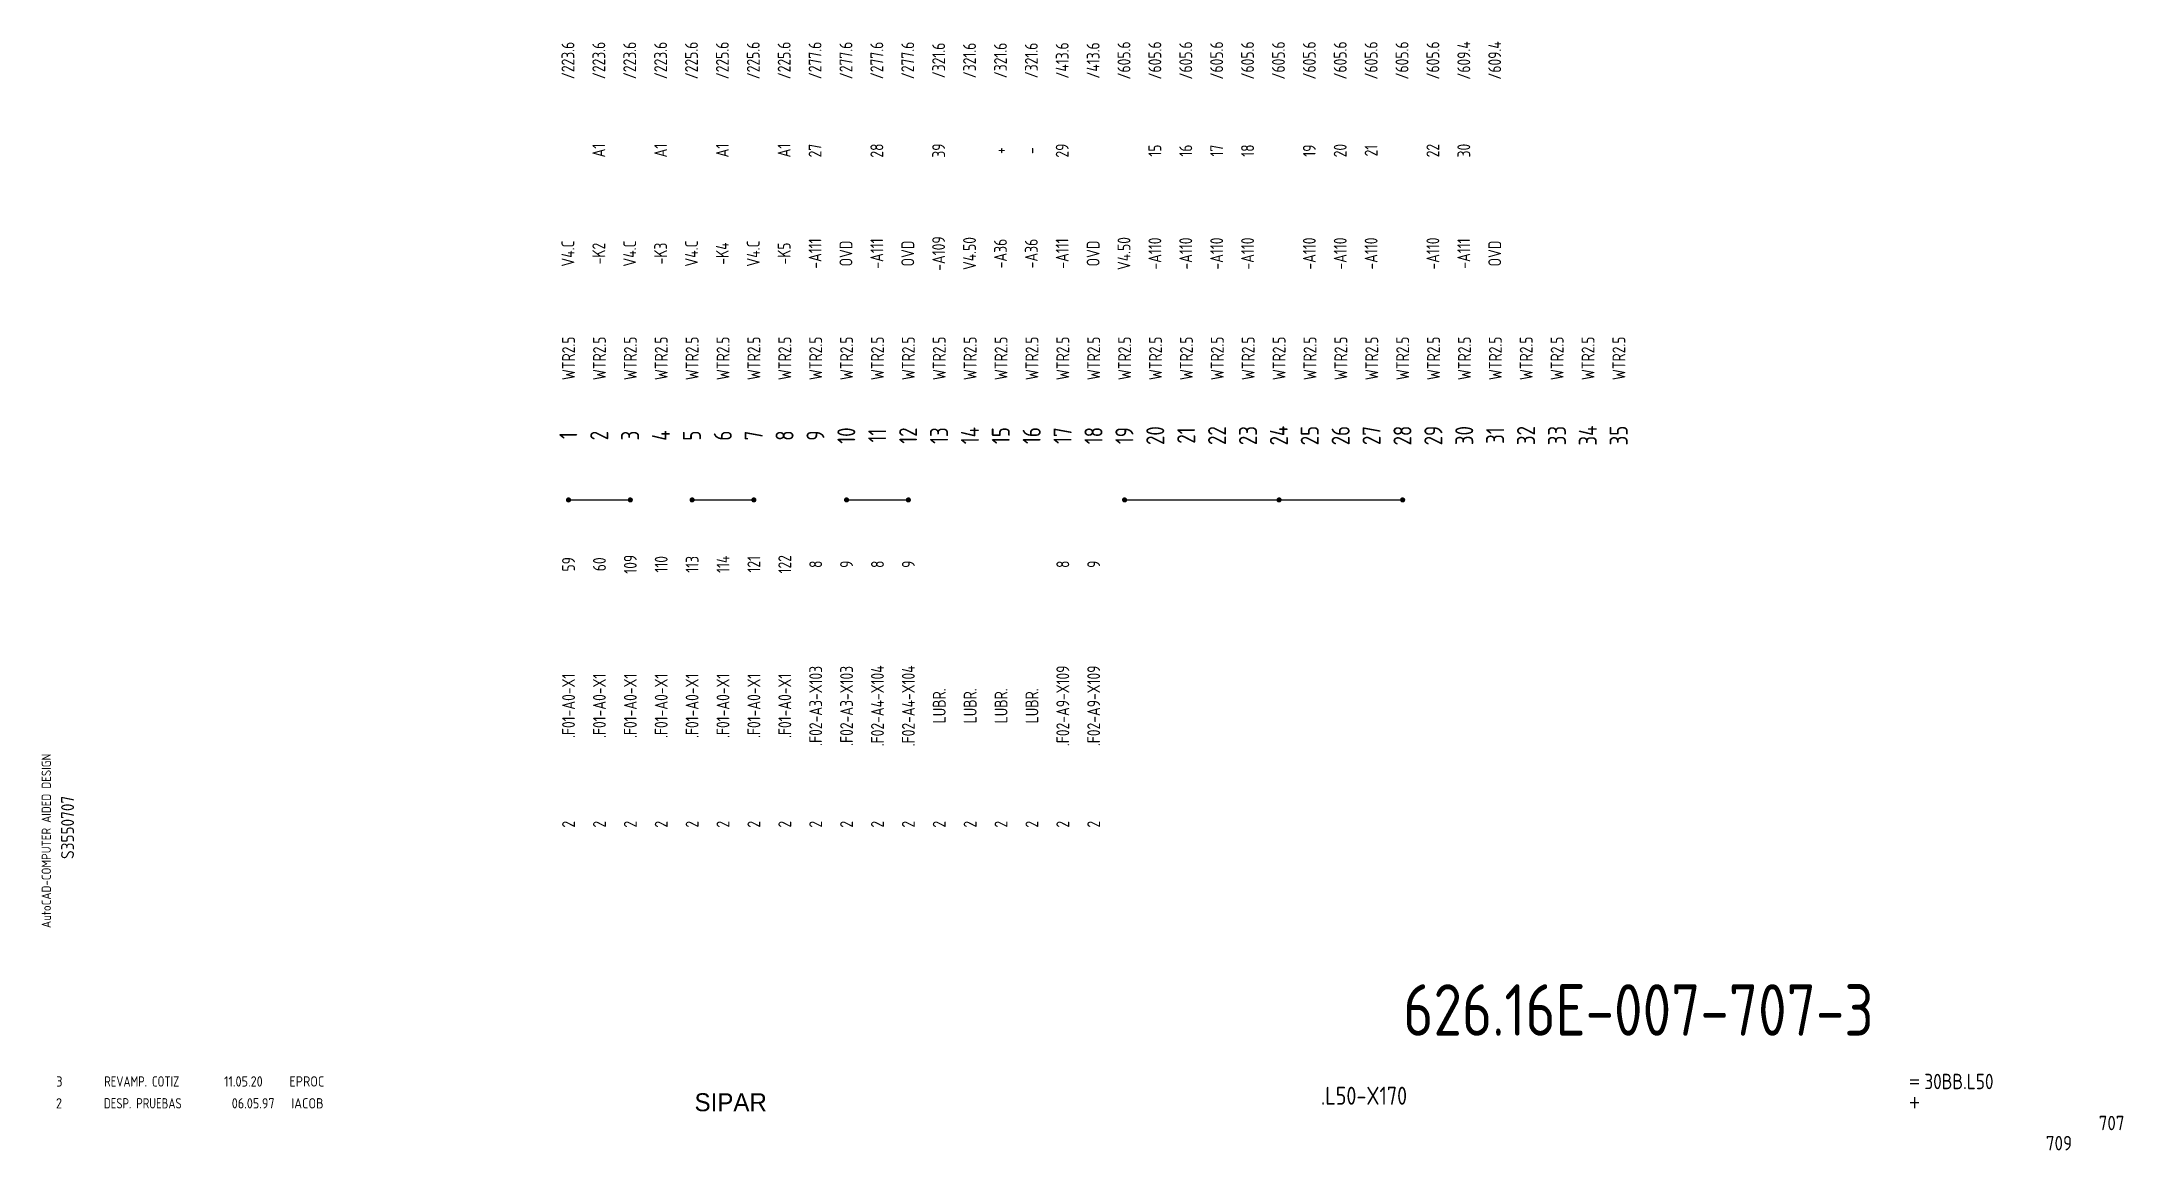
# Model space of a CAD drawing. Extents: x 10 to 414, y 6 to 221.
import ezdxf
from ezdxf.enums import TextEntityAlignment as Align

# ---------------------------------------------------------------- set-up
doc = ezdxf.new("R2010")
doc.units = 0
doc.header["$LTSCALE"] = 5
doc.header["$MEASUREMENT"] = 0
doc.layers.get('0').update_dxf_attribs({"linetype": 'CONTINUOUS'})
doc.layers.add('3', color=3, linetype='CONTINUOUS')
doc.layers.add('CART', color=7, linetype='CONTINUOUS')
doc.styles.add('DIN', font='DIN.shx', dxfattribs={"width": 0.85})
doc.styles.add('N', font='ROMANS', dxfattribs={"width": 0.85, "height": 3})
doc.styles.add('X', font='UNIV.SHX', dxfattribs={"height": 3.5})

# ---------------------------------------------------------------- blocks, each defined once
blk = doc.blocks.new('REV2')
at = {"color": 3, "style": 'DIN'}
for s, width, p in [('2', 0.9, (12.45, 13.79)), ('DESP. PRUEBAS', 0.8, (21.76, 13.79)), ('06.05.97', 0.9, (46.59, 13.79)), ('IACOB', 0.9, (58.16, 13.79))]:
    blk.add_text(s, height=2, dxfattribs=dict(at, width=width)).set_placement(p)

msp = doc.modelspace()

# ---------------------------------------------------------------- linework, layer by layer
for p, q in [((112, 132), (124, 132)), ((136, 132), (148, 132)), ((166, 132), (178, 132)), ((220, 132), (274, 132))]:
    msp.add_line(p, q)
at = {"const_width": 0.5}
for points in [[(111.75, 132, 1), (112.25, 132, 1)], [(123.75, 132, 1), (124.25, 132, 1)], [(135.75, 132, 1), (136.25, 132, 1)], [(147.75, 132, 1), (148.25, 132, 1)], [(165.75, 132, 1), (166.25, 132, 1)], [(177.75, 132, 1), (178.25, 132, 1)], [(219.75, 132, 1), (220.25, 132, 1)], [(249.75, 132, 1), (250.25, 132, 1)], [(273.75, 132, 1), (274.25, 132, 1)]]:
    msp.add_lwpolyline(points, format="xyb", close=True, dxfattribs=at)

# ---------------------------------------------------------------- block references
at = {"linetype": 'Continuous'}
msp.add_blockref('REV2', (0, 0), dxfattribs=at)

# ---------------------------------------------------------------- texts
at = {"style": 'DIN', "width": 0.8}
for s, p in [('/223.6', (111.88, 217.36)), ('/223.6', (117.88, 217.36)), ('/223.6', (123.88, 217.36)), ('/223.6', (129.88, 217.36)), ('/225.6', (135.88, 217.36)), ('/225.6', (141.88, 217.36)), ('/225.6', (147.88, 217.36)), ('/225.6', (153.88, 217.36)), ('/277.6', (159.88, 217.36)), ('/277.6', (165.88, 217.36)), ('/277.6', (171.88, 217.36)), ('/277.6', (177.88, 217.36)), ('/321.6', (183.88, 217.36)), ('/321.6', (189.88, 217.36)), ('/321.6', (195.88, 217.36)), ('/321.6', (201.88, 217.36)), ('/413.6', (207.88, 217.36)), ('/413.6', (213.88, 217.36)), ('/605.6', (219.88, 217.36)), ('/605.6', (225.88, 217.36)), ('/605.6', (231.88, 217.36)), ('/605.6', (237.88, 217.36)), ('/605.6', (243.88, 217.36)), ('/605.6', (249.88, 217.36)), ('/605.6', (255.88, 217.36)), ('/605.6', (261.88, 217.36)), ('/605.6', (267.88, 217.36)), ('/605.6', (273.88, 217.36)), ('/605.6', (279.88, 217.36)), ('/609.4', (285.88, 217.36)), ('/609.4', (291.88, 217.36)), ('A1', (117.88, 199.86)), ('A1', (129.88, 199.86)), ('A1', (141.88, 199.86)), ('A1', (153.88, 199.86)), ('27', (159.88, 199.86)), ('28', (171.88, 199.86)), ('39', (183.88, 199.86)), ('+', (195.88, 199.86)), ('-', (201.88, 199.86)), ('29', (207.88, 199.86)), ('15', (225.88, 199.86)), ('16', (231.88, 199.86)), ('17', (237.88, 199.86)), ('18', (243.88, 199.86)), ('19', (255.88, 199.86)), ('20', (261.88, 199.86)), ('21', (267.88, 199.86)), ('22', (279.88, 199.86)), ('30', (285.88, 199.86)), ('V4.C', (111.88, 179.86)), ('V4.C', (123.88, 179.86)), ('V4.C', (135.88, 179.86)), ('-K4', (141.88, 179.86)), ('V4.C', (147.88, 179.86)), ('-A111', (159.88, 179.86)), ('OVD', (165.88, 179.86)), ('-A111', (171.88, 179.86)), ('OVD', (177.88, 179.86)), ('-A109', (183.88, 179.86)), ('V4.50', (189.88, 179.86)), ('-A36', (195.88, 179.86)), ('-A36', (201.88, 179.86)), ('-A111', (207.88, 179.86)), ('OVD', (213.88, 179.86)), ('V4.50', (219.88, 179.86)), ('-A110', (225.88, 179.86)), ('-A110', (231.88, 179.86)), ('-A110', (237.88, 179.86)), ('-A110', (243.88, 179.86)), ('-A110', (255.88, 179.86)), ('-A110', (261.88, 179.86)), ('-A110', (267.88, 179.86)), ('-A110', (279.88, 179.86)), ('-A111', (285.88, 179.86)), ('OVD', (291.88, 179.86)), ('-K2', (117.88, 179.86)), ('-K3', (129.88, 179.86)), ('-K5', (153.88, 179.86)), ('WTR2.5', (112, 159.5)), ('WTR2.5', (118, 159.5)), ('WTR2.5', (124, 159.5)), ('WTR2.5', (130, 159.5)), ('WTR2.5', (136, 159.5)), ('WTR2.5', (142, 159.5)), ('WTR2.5', (148, 159.5)), ('WTR2.5', (154, 159.5)), ('WTR2.5', (160, 159.5)), ('WTR2.5', (166, 159.5)), ('WTR2.5', (172, 159.5)), ('WTR2.5', (178, 159.5)), ('WTR2.5', (184, 159.5)), ('WTR2.5', (190, 159.5)), ('WTR2.5', (196, 159.5)), ('WTR2.5', (202, 159.5)), ('WTR2.5', (208, 159.5)), ('WTR2.5', (214, 159.5)), ('WTR2.5', (220, 159.5)), ('WTR2.5', (226, 159.5)), ('WTR2.5', (232, 159.5)), ('WTR2.5', (238, 159.5)), ('WTR2.5', (244, 159.5)), ('WTR2.5', (250, 159.5)), ('WTR2.5', (256, 159.5)), ('WTR2.5', (262, 159.5)), ('WTR2.5', (268, 159.5)), ('WTR2.5', (274, 159.5)), ('WTR2.5', (280, 159.5)), ('WTR2.5', (286, 159.5)), ('WTR2.5', (292, 159.5)), ('WTR2.5', (298, 159.5)), ('WTR2.5', (304, 159.5)), ('WTR2.5', (310, 159.5)), ('WTR2.5', (316, 159.5)), ('59', (112, 119.5)), ('60', (118, 119.5)), ('109', (124, 119.5)), ('110', (130, 119.5)), ('113', (136, 119.5)), ('114', (142, 119.5)), ('121', (148, 119.5)), ('122', (154, 119.5)), ('8', (160, 119.5)), ('9', (166, 119.5)), ('8', (172, 119.5)), ('9', (178, 119.5)), ('8', (208, 119.5)), ('9', (214, 119.5)), ('.F01-A0-X1', (112, 92)), ('.F01-A0-X1', (118, 92)), ('.F01-A0-X1', (124, 92)), ('.F01-A0-X1', (130, 92)), ('.F01-A0-X1', (136, 92)), ('.F01-A0-X1', (142, 92)), ('.F01-A0-X1', (148, 92)), ('.F01-A0-X1', (154, 92)), ('.F02-A3-X103', (160, 92)), ('.F02-A3-X103', (166, 92)), ('.F02-A4-X104', (172, 92)), ('.F02-A4-X104', (178, 92)), ('.F02-A9-X109', (208, 92)), ('.F02-A9-X109', (214, 92)), ('LUBR.', (184, 92)), ('LUBR.', (190, 92)), ('LUBR.', (196, 92)), ('LUBR.', (202, 92)), ('2', (112, 69)), ('2', (118, 69)), ('2', (124, 69)), ('2', (130, 69)), ('2', (136, 69)), ('2', (142, 69)), ('2', (148, 69)), ('2', (154, 69)), ('2', (160, 69)), ('2', (166, 69)), ('2', (172, 69)), ('2', (178, 69)), ('2', (184, 69)), ('2', (190, 69)), ('2', (196, 69)), ('2', (202, 69)), ('2', (208, 69)), ('2', (214, 69))]:
    msp.add_text(s, height=2.5, rotation=90, dxfattribs=at).set_placement(p, align=Align.MIDDLE)
at = {"color": 6, "style": 'DIN', "width": 0.8}
for s, p in [('10', (165.96, 144.5)), ('12', (177.96, 144.5)), ('13', (183.96, 144.5)), ('14', (189.96, 144.5)), ('15', (195.96, 144.5)), ('16', (201.96, 144.5)), ('17', (207.96, 144.5)), ('18', (213.96, 144.5)), ('19', (219.96, 144.5)), ('20', (225.96, 144.5)), ('21', (231.96, 144.5)), ('22', (237.96, 144.5)), ('23', (243.96, 144.5)), ('24', (249.96, 144.5)), ('25', (255.96, 144.5)), ('26', (261.96, 144.5)), ('27', (267.96, 144.5)), ('28', (273.96, 144.5)), ('29', (279.96, 144.5)), ('30', (285.96, 144.5)), ('31', (291.96, 144.5)), ('32', (297.96, 144.5)), ('33', (303.96, 144.5)), ('34', (309.96, 144.5)), ('35', (315.96, 144.5)), ('1', (111.96, 144.5)), ('2', (117.96, 144.5)), ('3', (123.96, 144.5)), ('4', (129.96, 144.5)), ('5', (135.96, 144.5)), ('6', (141.96, 144.5)), ('7', (147.96, 144.5)), ('8', (153.96, 144.5)), ('9', (159.96, 144.5)), ('11', (171.96, 144.5))]:
    msp.add_text(s, height=3.5, rotation=90, dxfattribs=at).set_placement(p, align=Align.MIDDLE)
at = {"color": 3, "style": 'DIN'}
for s, width, p in [('3', 0.9, (12.52, 18.04)), ('REVAMP. COTIZ', 0.8, (21.83, 18.04)), ('11.05.20', 0.9, (45.1, 18.04)), ('EPROC', 0.9, (57.78, 18.04))]:
    msp.add_text(s, height=2, dxfattribs=dict(at, width=width)).set_placement(p)
at = {"color": 2, "insert": (274.11, 37.92), "char_height": 10, "width": 111.0411, "attachment_point": 1, "style": 'DIN'}
msp.add_mtext('626.16E-007-707-3', dxfattribs=at)
at = {"layer": '3', "color": 2, "style": 'DIN', "width": 0.85}
msp.add_text('.L50-X170', height=3.5, dxfattribs=at).set_placement((266.5, 14.51), align=Align.CENTER)
at = {"layer": 'CART', "color": 1, "style": 'DIN', "width": 0.9}
msp.add_text('AutoCAD-COMPUTER AIDED DESIGN', height=1.8, rotation=90, dxfattribs=at).set_placement((11.47, 48.84))
at = {"layer": 'CART', "color": 3, "style": 'N', "width": 0.85}
for s, p in [('=', (372.24, 17.91)), ('+', (372.24, 13.87))]:
    msp.add_text(s, height=2.5, dxfattribs=at).set_placement(p)
at = {"layer": 'CART', "color": 3, "style": 'DIN', "width": 0.9, "flags": 1}
msp.add_attdef('S3550707', text='', height=2.5, rotation=90, dxfattribs=at).set_placement((15.95, 68.38), align=Align.CENTER)
at = {"layer": 'CART', "color": 3, "style": 'DIN', "width": 0.85}
msp.add_attdef('30BB.L50', text='', height=3, dxfattribs=at).set_placement((375.33, 16.63), align=Align.BOTTOM_LEFT)
at = {"layer": 'CART', "color": 6, "style": 'X', "flags": 1}
msp.add_attdef('SIPAR', text='', height=3.5, dxfattribs=at).set_placement((143.5, 15), align=Align.MIDDLE)
at = {"layer": 'CART', "color": 2, "style": 'DIN', "width": 0.9, "flags": 1}
msp.add_attdef('707', text='', height=2.8, dxfattribs=at).set_placement((414.2, 9.56), align=Align.RIGHT)
at = {"layer": 'CART', "color": 7, "style": 'DIN', "width": 0.9, "flags": 1}
msp.add_attdef('709', (398.93, 5.65), '', height=2.8, dxfattribs=at)

doc.saveas('drawing.dxf')
